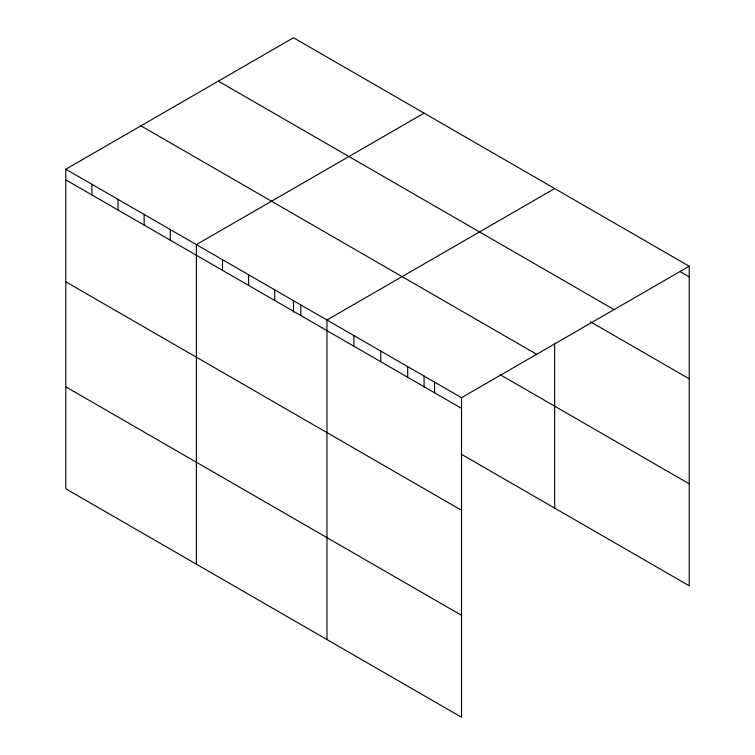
<?xml version="1.0" encoding="UTF-8"?>
<svg xmlns="http://www.w3.org/2000/svg" width="755" height="755" viewBox="0 0 755 755"><rect width="100%" height="100%" fill="white"/><g stroke="black" fill="none" stroke-linecap="round" stroke-linejoin="round"><path stroke-width="1.13" d="M65.789 169.214L461.513 397.687L461.513 717.25L65.789 488.778L65.789 169.214L293.487 37.75L689.211 266.222L689.211 585.786L461.248 454.17M424.084 113.146L196.376 244.611L196.376 564.174M554.67 188.542L326.962 320.007L326.962 639.57M461.513 397.687L689.211 266.222M680.246 271.687L689.211 276.868M218.346 81.134L614.07 309.607M590.552 321.847L689.211 378.812M140.93 125.83L536.654 354.303M500.423 374.848L689.211 483.842M65.789 179.86L461.513 408.332M65.789 281.804L461.513 510.276M65.789 386.834L461.513 615.306M554.67 343.374L554.67 508.106M434.597 382.153L434.597 392.798M424.084 375.943L424.084 387.532M407.691 366.609L407.691 377.255M380.784 351.075L380.784 361.72M353.868 335.541L353.868 346.186M300.849 304.926L300.849 315.571M293.487 300.556L293.487 312.136M274.726 289.844L274.726 300.49M248.612 274.763L248.612 285.418M222.489 259.692L222.489 270.337M170.252 229.529L170.252 240.175M144.139 214.448L144.139 225.103M118.016 199.377L118.016 210.022M91.902 184.296L91.902 194.941"/></g></svg>
